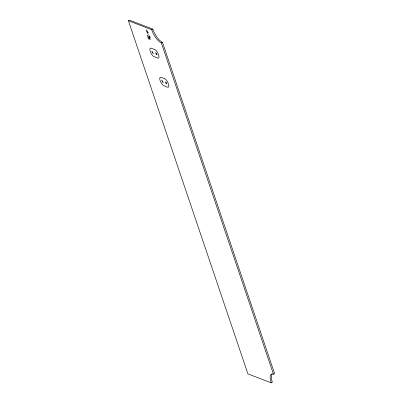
<?xml version="1.0" encoding="UTF-8"?>
<svg xmlns="http://www.w3.org/2000/svg" width="403" height="403" viewBox="0 0 403 403"><rect width="100%" height="100%" fill="white"/><g stroke="black" fill="none" stroke-linecap="round" stroke-linejoin="round"><path stroke-width="0.6" d="M152.42 53.211L152.823 51.665M156.057 54.612L156.46 53.065M162.268 82.303L162.671 80.756M165.905 83.703L166.308 82.157M128.396 20.739L129.524 20.15L152.818 29.117A12.347 4.574 62.4 0 0 162.459 42.32L274.604 373.641L273.476 374.231A12.347 4.574 62.4 0 0 271.219 382.85L247.926 373.883L128.396 20.739L151.684 29.706A12.347 4.574 62.4 0 0 161.331 42.909L273.476 374.231M151.684 29.706L152.818 29.117M161.331 42.909L162.459 42.32M271.219 382.85L272.347 382.261A12.347 4.574 62.4 0 1 272.126 373.959M149.619 37.706L149.891 37.811A1.058 0.393 62.4 0 0 150.082 37.071A1.058 0.393 62.4 0 0 149.256 35.943L150.243 39.696M155.392 52.652L157.125 55.025M151.755 51.252L153.488 53.624M165.24 81.749L166.973 84.116M161.603 80.348L163.336 82.716M147.357 32.22L148.193 34.688M148.198 35.535L149.241 38.612A0.947 0.353 62.4 0 1 149.065 39.277A0.947 0.353 62.4 0 1 148.324 38.265L147.281 35.182M148.108 32.507L146.611 31.928L146.556 29.842L148.108 32.507M154.823 49.594L151.185 48.194A4.801 1.778 62.4 0 0 150.309 51.549A4.801 1.778 62.4 0 0 154.057 56.682L157.694 58.082A4.801 1.778 62.4 0 0 158.575 54.732A4.801 1.778 62.4 0 0 154.823 49.594M164.671 78.691L161.034 77.29A4.801 1.778 62.4 0 0 160.152 80.64A4.801 1.778 62.4 0 0 163.905 85.774L167.542 87.174A4.801 1.778 62.4 0 0 168.419 83.824A4.801 1.778 62.4 0 0 164.671 78.691"/></g></svg>
